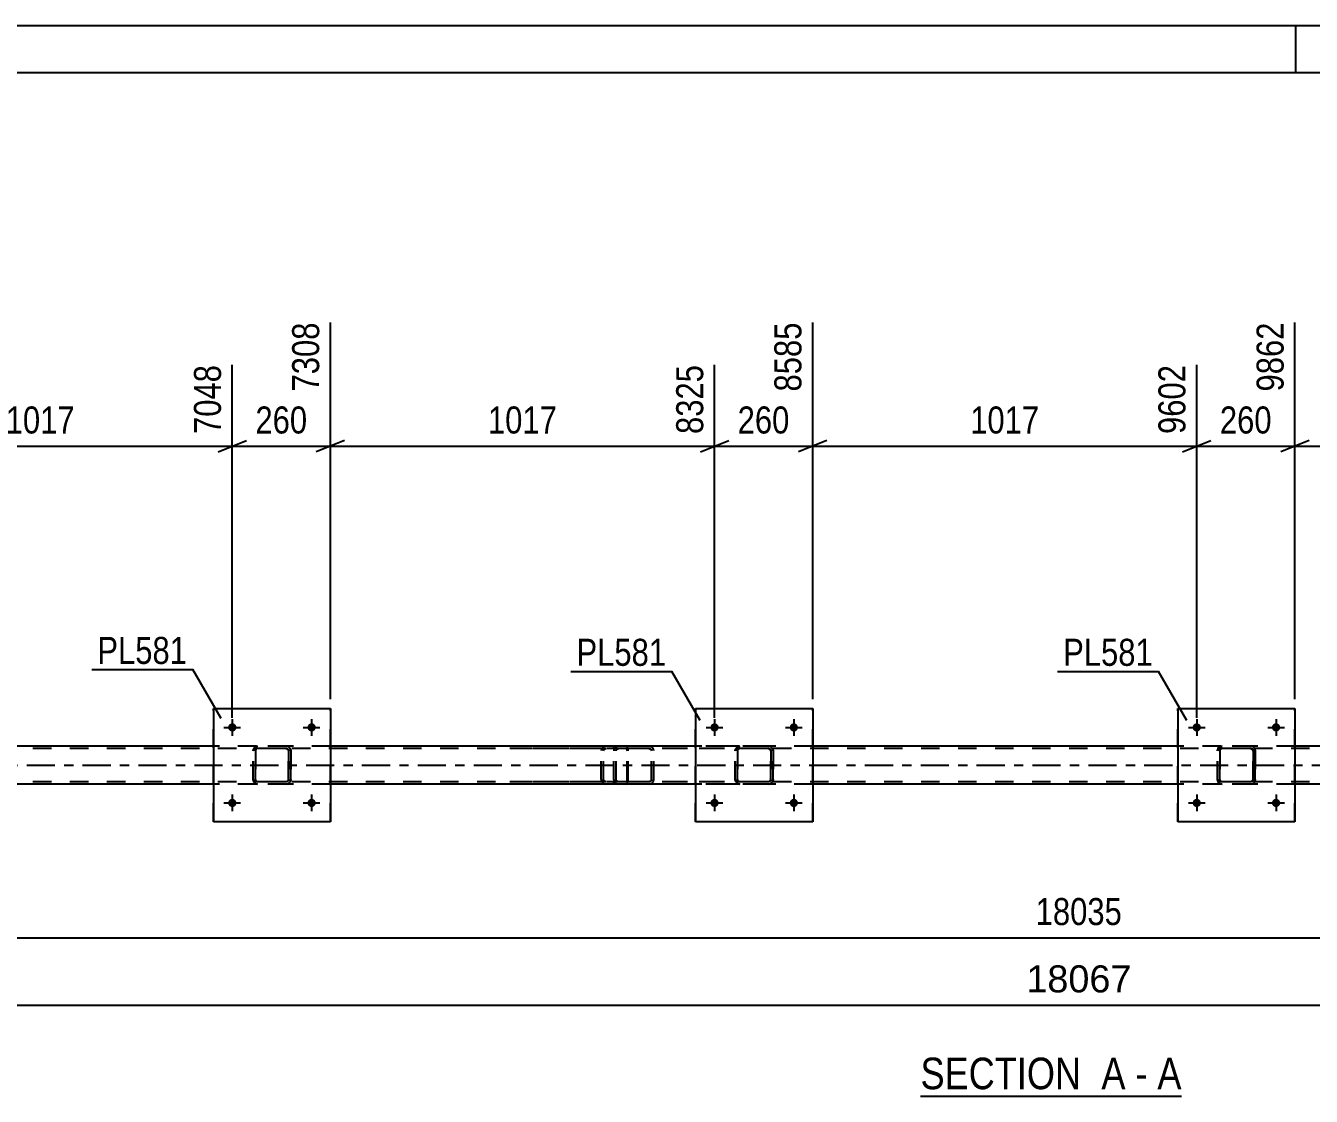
# Model space of a CAD drawing. Header units: millimetres. Extents: x -94 to 747, y -294 to 300.
# Drawn here: x 192.7 to 328.8, y 186.5 to 299.9 of the extents above; entities that cross this region are included whole.
import ezdxf

# ---------------------------------------------------------------- set-up
doc = ezdxf.new("R2010")
doc.units = ezdxf.units.MM
doc.linetypes.add('DXK_LINE_DOT2', pattern=[3.9198, 1.9599, -1.9599])
doc.linetypes.add('DXK_LINE_DOT3', pattern=[5.9187, 2.979, -0.9799, 0.9799, -0.9799])
doc.styles.add('Arial', font='ARIAL.TTF', dxfattribs={"height": 0.2})
doc.styles.add('Arial Narrow', font='ARIALN.TTF', dxfattribs={"height": 0.2})

# ---------------------------------------------------------------- blocks, each defined once
blk = doc.blocks.new('Unknown-200058970-1133')
at = {"color": 5, "linetype": 'Continuous'}
for p, q in [((747.21, 299.87), (-93.79, 299.87)), ((327.21, 294.87), (327.21, 299.87)), ((742.21, 294.87), (-88.79, 294.87))]:
    blk.add_line(p, q, dxfattribs=at)
blk = doc.blocks.new('Unknown-200058970-11 - 3242')
at = {"color": 6, "linetype": 'Continuous'}
blk.add_line((287.45, 186.51), (315.1, 186.51), dxfattribs=at)
at = {"color": 0, "linetype": 'Continuous'}
for points in [[(305.56, 187.26), (305.56, 190.76), (287.45, 190.76), (287.45, 187.26)], [(309.17, 187.26), (309.17, 190.76), (306.61, 190.76), (306.61, 187.26)], [(311.49, 187.26), (311.49, 190.76), (310.22, 190.76), (310.22, 187.26)], [(315.1, 187.26), (315.1, 190.76), (312.54, 190.76), (312.54, 187.26)]]:
    blk.add_wipeout(points, dxfattribs=at)
at = {"color": 7, "linetype": 'Continuous', "style": 'Arial Narrow'}
for s, p in [('SECTION ', (287.45, 187.26)), ('A', (306.61, 187.26)), ('A', (312.54, 187.26)), ('-', (310.22, 187.26))]:
    blk.add_text(s, height=3.34, dxfattribs=at).set_placement(p)
blk = doc.blocks.new('Bolt-200058970-3303 - 3242')
at = {"linetype": 'Continuous'}
for points in [[(317.15, 225.57, -1), (316.27, 225.57, -1)], [(325.55, 225.57, -1), (324.67, 225.57, -1)]]:
    blk.add_hatch(color=1, dxfattribs=at).paths.add_polyline_path(points)
at = {"color": 1, "linetype": 'Continuous'}
for p, q in [((316.71, 226.45), (316.71, 224.69)), ((325.11, 226.45), (325.11, 224.69)), ((315.83, 225.57), (317.59, 225.57)), ((324.23, 225.57), (325.99, 225.57))]:
    blk.add_line(p, q, dxfattribs=at)
blk = doc.blocks.new('Part-200058970-3387 - 3242')
at = {"color": 7, "linetype": 'DXK_LINE_DOT2'}
for p, q in [((217.04, 223.54), (217.23, 223.57)), ((217.23, 223.57), (217.04, 223.54)), ((217.23, 223.33), (217.13, 223.31)), ((220.27, 223.57), (217.23, 223.57)), ((220.27, 223.33), (217.23, 223.33)), ((220.27, 223.57), (220.45, 223.54)), ((220.45, 223.54), (220.27, 223.57)), ((220.27, 223.33), (220.36, 223.31)), ((216.75, 223.09), (216.78, 223.28)), ((216.78, 223.28), (216.75, 223.09)), ((216.75, 220.05), (216.75, 223.09)), ((216.75, 223.09), (216.75, 223.09)), ((216.75, 220.05), (216.75, 223.09)), ((216.99, 223.09), (217, 223.18)), ((217, 223.18), (216.99, 223.09)), ((216.99, 220.05), (216.99, 223.09)), ((216.99, 223.09), (216.99, 223.09)), ((216.99, 223.09), (216.99, 220.05)), ((217, 223.18), (217.06, 223.26)), ((217.06, 223.26), (217, 223.18)), ((217.06, 223.26), (217.13, 223.31)), ((217.13, 223.31), (217.06, 223.26)), ((220.36, 223.31), (220.44, 223.26)), ((220.44, 223.26), (220.36, 223.31)), ((220.44, 223.26), (220.49, 223.18)), ((220.49, 223.18), (220.44, 223.26)), ((220.49, 223.18), (220.51, 223.09)), ((220.51, 223.09), (220.49, 223.18)), ((220.51, 220.05), (220.51, 223.09)), ((220.51, 223.09), (220.51, 223.09)), ((220.51, 223.09), (220.51, 220.05)), ((220.71, 223.28), (220.75, 223.09)), ((220.75, 223.09), (220.71, 223.28)), ((220.75, 220.05), (220.75, 223.09)), ((220.75, 223.09), (220.75, 223.09)), ((220.75, 223.09), (220.75, 220.05)), ((216.75, 220.05), (216.75, 220.05)), ((216.78, 219.87), (216.75, 220.05)), ((216.75, 220.05), (216.78, 219.87)), ((216.99, 220.05), (216.99, 220.05)), ((217, 219.96), (216.99, 220.05)), ((216.99, 220.05), (217, 219.96)), ((217.06, 219.88), (217, 219.96)), ((217, 219.96), (217.06, 219.88)), ((217.23, 219.57), (217.04, 219.61)), ((217.04, 219.61), (217.23, 219.57)), ((217.13, 219.83), (217.06, 219.88)), ((217.06, 219.88), (217.13, 219.83)), ((217.23, 219.81), (217.13, 219.83)), ((220.27, 219.81), (217.23, 219.81)), ((220.27, 219.57), (217.23, 219.57)), ((220.36, 219.83), (220.27, 219.81)), ((220.45, 219.61), (220.27, 219.57)), ((220.27, 219.57), (220.45, 219.61)), ((220.44, 219.88), (220.36, 219.83)), ((220.36, 219.83), (220.44, 219.88)), ((220.49, 219.96), (220.44, 219.88)), ((220.44, 219.88), (220.49, 219.96)), ((220.51, 220.05), (220.49, 219.96)), ((220.49, 219.96), (220.51, 220.05)), ((220.51, 220.05), (220.51, 220.05)), ((220.75, 220.05), (220.71, 219.87)), ((220.71, 219.87), (220.75, 220.05)), ((220.75, 220.05), (220.75, 220.05))]:
    blk.add_line(p, q, dxfattribs=at)
at = {"color": 7, "linetype": 'DXK_LINE_DOT3'}
blk.add_line((218.75, 221.57), (218.75, 221.57), dxfattribs=at)
at = {"color": 7, "linetype": 'DXK_LINE_DOT2'}
for centre, start, end in [((217.23, 223.09), 112.5, 157.5), ((217.23, 223.09), 112.5, 157.5), ((220.27, 223.09), 22.5, 67.5), ((220.27, 223.09), 22.5, 67.5), ((217.23, 220.05), 202.5, 247.5), ((217.23, 220.05), 202.5, 247.5), ((220.27, 220.05), 292.5, 337.5), ((220.27, 220.05), 292.5, 337.5)]:
    blk.add_arc(centre, 0.48, start, end, dxfattribs=at)
blk = doc.blocks.new('Part-200058970-3339 - 3242')
at = {"color": 7, "linetype": 'DXK_LINE_DOT2'}
for p, q in [((268.12, 223.54), (268.31, 223.57)), ((268.31, 223.57), (268.12, 223.54)), ((268.31, 223.33), (268.21, 223.31)), ((271.35, 223.57), (268.31, 223.57)), ((271.35, 223.33), (268.31, 223.33)), ((271.35, 223.57), (271.53, 223.54)), ((271.53, 223.54), (271.35, 223.57)), ((271.35, 223.33), (271.44, 223.31)), ((267.83, 223.09), (267.86, 223.28)), ((267.86, 223.28), (267.83, 223.09)), ((267.83, 220.05), (267.83, 223.09)), ((267.83, 223.09), (267.83, 223.09)), ((267.83, 220.05), (267.83, 223.09)), ((268.07, 223.09), (268.08, 223.18)), ((268.08, 223.18), (268.07, 223.09)), ((268.07, 220.05), (268.07, 223.09)), ((268.07, 223.09), (268.07, 223.09)), ((268.07, 223.09), (268.07, 220.05)), ((268.08, 223.18), (268.14, 223.26)), ((268.14, 223.26), (268.08, 223.18)), ((268.14, 223.26), (268.21, 223.31)), ((268.21, 223.31), (268.14, 223.26)), ((271.44, 223.31), (271.52, 223.26)), ((271.52, 223.26), (271.44, 223.31)), ((271.52, 223.26), (271.57, 223.18)), ((271.57, 223.18), (271.52, 223.26)), ((271.57, 223.18), (271.59, 223.09)), ((271.59, 223.09), (271.57, 223.18)), ((271.59, 220.05), (271.59, 223.09)), ((271.59, 223.09), (271.59, 223.09)), ((271.59, 223.09), (271.59, 220.05)), ((271.79, 223.28), (271.83, 223.09)), ((271.83, 223.09), (271.79, 223.28)), ((271.83, 220.05), (271.83, 223.09)), ((271.83, 223.09), (271.83, 223.09)), ((271.83, 223.09), (271.83, 220.05)), ((267.83, 220.05), (267.83, 220.05)), ((267.86, 219.87), (267.83, 220.05)), ((267.83, 220.05), (267.86, 219.87)), ((268.07, 220.05), (268.07, 220.05)), ((268.08, 219.96), (268.07, 220.05)), ((268.07, 220.05), (268.08, 219.96)), ((268.14, 219.88), (268.08, 219.96)), ((268.08, 219.96), (268.14, 219.88)), ((268.31, 219.57), (268.12, 219.61)), ((268.12, 219.61), (268.31, 219.57)), ((268.21, 219.83), (268.14, 219.88)), ((268.14, 219.88), (268.21, 219.83)), ((268.31, 219.81), (268.21, 219.83)), ((271.35, 219.81), (268.31, 219.81)), ((271.35, 219.57), (268.31, 219.57)), ((271.44, 219.83), (271.35, 219.81)), ((271.53, 219.61), (271.35, 219.57)), ((271.35, 219.57), (271.53, 219.61)), ((271.52, 219.88), (271.44, 219.83)), ((271.44, 219.83), (271.52, 219.88)), ((271.57, 219.96), (271.52, 219.88)), ((271.52, 219.88), (271.57, 219.96)), ((271.59, 220.05), (271.57, 219.96)), ((271.57, 219.96), (271.59, 220.05)), ((271.59, 220.05), (271.59, 220.05)), ((271.83, 220.05), (271.79, 219.87)), ((271.79, 219.87), (271.83, 220.05)), ((271.83, 220.05), (271.83, 220.05))]:
    blk.add_line(p, q, dxfattribs=at)
at = {"color": 7, "linetype": 'DXK_LINE_DOT3'}
blk.add_line((269.83, 221.57), (269.83, 221.57), dxfattribs=at)
at = {"color": 7, "linetype": 'DXK_LINE_DOT2'}
for centre, start, end in [((268.31, 223.09), 112.5, 157.5), ((268.31, 223.09), 112.5, 157.5), ((271.35, 223.09), 22.5, 67.5), ((271.35, 223.09), 22.5, 67.5), ((268.31, 220.05), 202.5, 247.5), ((268.31, 220.05), 202.5, 247.5), ((271.35, 220.05), 292.5, 337.5), ((271.35, 220.05), 292.5, 337.5)]:
    blk.add_arc(centre, 0.48, start, end, dxfattribs=at)
blk = doc.blocks.new('Part-200058970-3412 - 3242')
at = {"color": 2, "linetype": 'Continuous'}
for p, q in [((314.71, 227.57), (314.71, 215.57)), ((314.71, 227.57), (327.11, 227.57)), ((327.11, 227.57), (327.11, 215.57)), ((327.11, 215.57), (314.71, 215.57))]:
    blk.add_line(p, q, dxfattribs=at)
at = {"color": 7, "linetype": 'DXK_LINE_DOT2'}
for p, q in [((314.71, 215.57), (314.71, 227.57)), ((327.11, 215.57), (327.11, 227.57))]:
    blk.add_line(p, q, dxfattribs=at)
blk = doc.blocks.new('Bolt-200058970-3300 - 3242')
at = {"linetype": 'Continuous'}
for points in [[(266.07, 217.57, -1), (265.19, 217.57, -1)], [(274.47, 217.57, -1), (273.59, 217.57, -1)]]:
    blk.add_hatch(color=1, dxfattribs=at).paths.add_polyline_path(points)
at = {"color": 1, "linetype": 'Continuous'}
for p, q in [((265.63, 218.45), (265.63, 216.69)), ((274.03, 218.45), (274.03, 216.69)), ((264.75, 217.57), (266.51, 217.57)), ((273.15, 217.57), (274.91, 217.57))]:
    blk.add_line(p, q, dxfattribs=at)
blk = doc.blocks.new('Bolt-200058970-3301 - 3242')
at = {"linetype": 'Continuous'}
for points in [[(266.07, 225.57, -1), (265.19, 225.57, -1)], [(274.47, 225.57, -1), (273.59, 225.57, -1)]]:
    blk.add_hatch(color=1, dxfattribs=at).paths.add_polyline_path(points)
at = {"color": 1, "linetype": 'Continuous'}
for p, q in [((265.63, 226.45), (265.63, 224.69)), ((274.03, 226.45), (274.03, 224.69)), ((264.75, 225.57), (266.51, 225.57)), ((273.15, 225.57), (274.91, 225.57))]:
    blk.add_line(p, q, dxfattribs=at)
blk = doc.blocks.new('Bolt-200058970-3302 - 3242')
at = {"linetype": 'Continuous'}
for points in [[(317.15, 217.57, -1), (316.27, 217.57, -1)], [(325.55, 217.57, -1), (324.67, 217.57, -1)]]:
    blk.add_hatch(color=1, dxfattribs=at).paths.add_polyline_path(points)
at = {"color": 1, "linetype": 'Continuous'}
for p, q in [((316.71, 218.45), (316.71, 216.69)), ((325.11, 218.45), (325.11, 216.69)), ((315.83, 217.57), (317.59, 217.57)), ((324.23, 217.57), (325.99, 217.57))]:
    blk.add_line(p, q, dxfattribs=at)
blk = doc.blocks.new('Bolt-200058970-3330 - 3242')
at = {"linetype": 'Continuous'}
for points in [[(214.99, 217.57, -1), (214.11, 217.57, -1)], [(223.39, 217.57, -1), (222.51, 217.57, -1)]]:
    blk.add_hatch(color=1, dxfattribs=at).paths.add_polyline_path(points)
at = {"color": 1, "linetype": 'Continuous'}
for p, q in [((214.55, 218.45), (214.55, 216.69)), ((222.95, 218.45), (222.95, 216.69)), ((213.67, 217.57), (215.43, 217.57)), ((222.07, 217.57), (223.83, 217.57))]:
    blk.add_line(p, q, dxfattribs=at)
blk = doc.blocks.new('Bolt-200058970-3331 - 3242')
at = {"linetype": 'Continuous'}
for points in [[(214.99, 225.57, -1), (214.11, 225.57, -1)], [(223.39, 225.57, -1), (222.51, 225.57, -1)]]:
    blk.add_hatch(color=1, dxfattribs=at).paths.add_polyline_path(points)
at = {"color": 1, "linetype": 'Continuous'}
for p, q in [((214.55, 226.45), (214.55, 224.69)), ((222.95, 226.45), (222.95, 224.69)), ((213.67, 225.57), (215.43, 225.57)), ((222.07, 225.57), (223.83, 225.57))]:
    blk.add_line(p, q, dxfattribs=at)
blk = doc.blocks.new('Part-200058970-3336 - 3242')
at = {"color": 2, "linetype": 'Continuous'}
for p, q in [((212.55, 227.57), (212.55, 215.57)), ((212.55, 227.57), (224.95, 227.57)), ((224.95, 227.57), (224.95, 215.57)), ((224.95, 215.57), (212.55, 215.57))]:
    blk.add_line(p, q, dxfattribs=at)
at = {"color": 7, "linetype": 'DXK_LINE_DOT2'}
for p, q in [((212.55, 215.57), (212.55, 227.57)), ((224.95, 215.57), (224.95, 227.57))]:
    blk.add_line(p, q, dxfattribs=at)
blk = doc.blocks.new('Part-200058970-3344 - 3242')
at = {"color": 2, "linetype": 'Continuous'}
for p, q in [((263.63, 227.57), (263.63, 215.57)), ((263.63, 227.57), (276.03, 227.57)), ((276.03, 227.57), (276.03, 215.57)), ((276.03, 215.57), (263.63, 215.57))]:
    blk.add_line(p, q, dxfattribs=at)
at = {"color": 7, "linetype": 'DXK_LINE_DOT2'}
for p, q in [((263.63, 215.57), (263.63, 227.57)), ((276.03, 215.57), (276.03, 227.57))]:
    blk.add_line(p, q, dxfattribs=at)
blk = doc.blocks.new('Part-200058970-3347 - 3242')
at = {"color": 7, "linetype": 'DXK_LINE_DOT2'}
for p, q in [((319.2, 223.54), (319.39, 223.57)), ((319.39, 223.57), (319.2, 223.54)), ((319.39, 223.33), (319.3, 223.31)), ((322.43, 223.57), (319.39, 223.57)), ((322.43, 223.33), (319.39, 223.33)), ((322.43, 223.57), (322.61, 223.54)), ((322.61, 223.54), (322.43, 223.57)), ((322.43, 223.33), (322.52, 223.31)), ((318.91, 223.09), (318.94, 223.28)), ((318.94, 223.28), (318.91, 223.09)), ((318.91, 220.05), (318.91, 223.09)), ((318.91, 223.09), (318.91, 223.09)), ((318.91, 220.05), (318.91, 223.09)), ((319.15, 223.09), (319.17, 223.18)), ((319.17, 223.18), (319.15, 223.09)), ((319.15, 220.05), (319.15, 223.09)), ((319.15, 223.09), (319.15, 223.09)), ((319.15, 223.09), (319.15, 220.05)), ((319.17, 223.18), (319.22, 223.26)), ((319.22, 223.26), (319.17, 223.18)), ((319.22, 223.26), (319.3, 223.31)), ((319.3, 223.31), (319.22, 223.26)), ((322.52, 223.31), (322.6, 223.26)), ((322.6, 223.26), (322.52, 223.31)), ((322.6, 223.26), (322.65, 223.18)), ((322.65, 223.18), (322.6, 223.26)), ((322.65, 223.18), (322.67, 223.09)), ((322.67, 223.09), (322.65, 223.18)), ((322.67, 220.05), (322.67, 223.09)), ((322.67, 223.09), (322.67, 223.09)), ((322.67, 223.09), (322.67, 220.05)), ((322.87, 223.28), (322.91, 223.09)), ((322.91, 223.09), (322.87, 223.28)), ((322.91, 220.05), (322.91, 223.09)), ((322.91, 223.09), (322.91, 223.09)), ((322.91, 223.09), (322.91, 220.05)), ((318.91, 220.05), (318.91, 220.05)), ((318.94, 219.87), (318.91, 220.05)), ((318.91, 220.05), (318.94, 219.87)), ((319.15, 220.05), (319.15, 220.05)), ((319.17, 219.96), (319.15, 220.05)), ((319.15, 220.05), (319.17, 219.96)), ((319.22, 219.88), (319.17, 219.96)), ((319.17, 219.96), (319.22, 219.88)), ((319.39, 219.57), (319.2, 219.61)), ((319.2, 219.61), (319.39, 219.57)), ((319.3, 219.83), (319.22, 219.88)), ((319.22, 219.88), (319.3, 219.83)), ((319.39, 219.81), (319.3, 219.83)), ((322.43, 219.81), (319.39, 219.81)), ((322.43, 219.57), (319.39, 219.57)), ((322.52, 219.83), (322.43, 219.81)), ((322.61, 219.61), (322.43, 219.57)), ((322.43, 219.57), (322.61, 219.61)), ((322.6, 219.88), (322.52, 219.83)), ((322.52, 219.83), (322.6, 219.88)), ((322.65, 219.96), (322.6, 219.88)), ((322.6, 219.88), (322.65, 219.96)), ((322.67, 220.05), (322.65, 219.96)), ((322.65, 219.96), (322.67, 220.05)), ((322.67, 220.05), (322.67, 220.05)), ((322.91, 220.05), (322.87, 219.87)), ((322.87, 219.87), (322.91, 220.05)), ((322.91, 220.05), (322.91, 220.05))]:
    blk.add_line(p, q, dxfattribs=at)
at = {"color": 7, "linetype": 'DXK_LINE_DOT3'}
blk.add_line((320.91, 221.57), (320.91, 221.57), dxfattribs=at)
at = {"color": 7, "linetype": 'DXK_LINE_DOT2'}
for centre, start, end in [((319.39, 223.09), 112.5, 157.5), ((319.39, 223.09), 112.5, 157.5), ((322.43, 223.09), 22.5, 67.5), ((322.43, 223.09), 22.5, 67.5), ((319.39, 220.05), 202.5, 247.5), ((319.39, 220.05), 202.5, 247.5), ((322.43, 220.05), 292.5, 337.5), ((322.43, 220.05), 292.5, 337.5)]:
    blk.add_arc(centre, 0.48, start, end, dxfattribs=at)
blk = doc.blocks.new('Part-200058970-3372 - 3242')
at = {"color": 7, "linetype": 'DXK_LINE_DOT2'}
for p, q in [((654.01, 223.33), (-8.46, 223.33)), ((224.95, 223.57), (212.55, 223.57)), ((276.03, 223.57), (263.63, 223.57)), ((327.11, 223.57), (314.71, 223.57)), ((654.01, 219.81), (-8.46, 219.81)), ((224.95, 219.57), (212.55, 219.57)), ((276.03, 219.57), (263.63, 219.57)), ((327.11, 219.57), (314.71, 219.57))]:
    blk.add_line(p, q, dxfattribs=at)
at = {"color": 2, "linetype": 'Continuous'}
for p, q in [((212.55, 223.57), (173.87, 223.57)), ((263.63, 223.57), (224.95, 223.57)), ((314.71, 223.57), (276.03, 223.57)), ((365.79, 223.57), (327.11, 223.57)), ((212.55, 219.57), (173.87, 219.57)), ((263.63, 219.57), (224.95, 219.57)), ((314.71, 219.57), (276.03, 219.57)), ((365.79, 219.57), (327.11, 219.57))]:
    blk.add_line(p, q, dxfattribs=at)
at = {"color": 7, "linetype": 'DXK_LINE_DOT3'}
blk.add_line((-8.46, 221.57), (654.01, 221.57), dxfattribs=at)
blk = doc.blocks.new('Part-200058970-3485 - 3242')
at = {"color": 7, "linetype": 'DXK_LINE_DOT2'}
for p, q in [((256.22, 223.57), (243.94, 223.57)), ((256.22, 223.33), (243.94, 223.33)), ((254.13, 223.57), (253.94, 223.54)), ((254.03, 223.31), (254.13, 223.33)), ((254.95, 223.33), (254.95, 223.57)), ((256.33, 223.54), (256.22, 223.57)), ((256.22, 223.33), (256.27, 223.31)), ((256.41, 223.43), (256.33, 223.54)), ((256.47, 223.28), (256.41, 223.43)), ((253.66, 223.26), (253.63, 223.09)), ((253.63, 220.05), (253.63, 223.09)), ((253.67, 223.28), (253.66, 223.26)), ((253.88, 223.09), (253.9, 223.18)), ((253.88, 220.05), (253.88, 223.09)), ((253.9, 223.18), (253.95, 223.26)), ((253.95, 223.26), (254.03, 223.31)), ((256.27, 223.31), (256.32, 223.26)), ((256.32, 223.26), (256.35, 223.18)), ((256.35, 223.18), (256.36, 223.09)), ((256.36, 220.05), (256.36, 223.09)), ((256.49, 223.09), (256.47, 223.28)), ((256.49, 220.05), (256.49, 223.09)), ((256.22, 219.81), (243.94, 219.81)), ((256.22, 219.57), (243.94, 219.57)), ((253.63, 220.05), (253.67, 219.87)), ((253.9, 219.96), (253.88, 220.05)), ((253.95, 219.88), (253.9, 219.96)), ((253.94, 219.61), (254.13, 219.57)), ((254.03, 219.83), (253.95, 219.88)), ((254.13, 219.81), (254.03, 219.83)), ((254.95, 219.57), (254.95, 219.81)), ((256.27, 219.83), (256.22, 219.81)), ((256.22, 219.57), (256.33, 219.61)), ((256.32, 219.88), (256.27, 219.83)), ((256.35, 219.96), (256.32, 219.88)), ((256.33, 219.61), (256.41, 219.71)), ((256.36, 220.05), (256.35, 219.96)), ((256.41, 219.71), (256.47, 219.87)), ((256.47, 219.87), (256.49, 220.05))]:
    blk.add_line(p, q, dxfattribs=at)
for centre, start, end in [((254.12, 223.08), 111.1941, 156.1506), ((254.12, 220.07), 203.8494, 248.8059)]:
    blk.add_arc(centre, 0.492, start, end, dxfattribs=at)
blk = doc.blocks.new('Part-200058970-3487 - 3242')
at = {"color": 7, "linetype": 'DXK_LINE_DOT2'}
for p, q in [((255.46, 223.57), (255.26, 223.54)), ((255.36, 223.31), (255.46, 223.33)), ((270.59, 223.57), (255.46, 223.57)), ((270.59, 223.33), (255.46, 223.33)), ((258.89, 223.54), (258.69, 223.57)), ((258.69, 223.33), (258.79, 223.31)), ((254.98, 223.26), (254.95, 223.09)), ((254.95, 220.05), (254.95, 223.09)), ((254.99, 223.28), (254.98, 223.26)), ((255.2, 223.09), (255.22, 223.18)), ((255.2, 220.05), (255.2, 223.09)), ((255.22, 223.18), (255.28, 223.26)), ((255.28, 223.26), (255.36, 223.31)), ((258.79, 223.31), (258.87, 223.26)), ((258.87, 223.26), (258.93, 223.18)), ((258.93, 223.18), (258.95, 223.09)), ((258.95, 220.05), (258.95, 223.09)), ((259.17, 223.26), (259.16, 223.28)), ((259.2, 223.09), (259.17, 223.26)), ((259.2, 220.05), (259.2, 223.09)), ((254.95, 220.05), (254.99, 219.87)), ((255.22, 219.96), (255.2, 220.05)), ((255.28, 219.88), (255.22, 219.96)), ((255.26, 219.61), (255.46, 219.57)), ((255.36, 219.83), (255.28, 219.88)), ((255.46, 219.81), (255.36, 219.83)), ((270.59, 219.81), (255.46, 219.81)), ((270.59, 219.57), (255.46, 219.57)), ((258.79, 219.83), (258.69, 219.81)), ((258.69, 219.57), (258.89, 219.61)), ((258.87, 219.88), (258.79, 219.83)), ((258.93, 219.96), (258.87, 219.88)), ((258.95, 220.05), (258.93, 219.96)), ((259.16, 219.87), (259.2, 220.05))]:
    blk.add_line(p, q, dxfattribs=at)
for centre, start, end in [((255.44, 223.07), 110.7583, 155.68), ((258.71, 223.07), 24.32, 69.2417), ((255.44, 220.07), 204.32, 249.2417), ((258.71, 220.07), 290.7583, 335.68)]:
    blk.add_arc(centre, 0.496, start, end, dxfattribs=at)
blk = doc.blocks.new('StraightDimension-200058970-30542 - 3242')
at = {"color": 7, "linetype": 'Continuous'}
for p, q in [((224.95, 228.57), (224.95, 268.46)), ((214.55, 226.57), (214.55, 263.96)), ((213.05, 254.74), (216.05, 255.94)), ((214.55, 255.34), (224.95, 255.34)), ((226.45, 255.94), (223.45, 254.74))]:
    blk.add_line(p, q, dxfattribs=at)
at = {"color": 0}
blk.add_wipeout([(223.09, 256.09), (223.09, 260.29), (216.4, 260.29), (216.4, 256.09)], dxfattribs=at)
at = {"color": 3, "style": 'Arial Narrow'}
blk.add_text('260', height=2.863, dxfattribs=at).set_placement((217, 256.69))
at = {"color": 0, "linetype": 'Continuous'}
blk.add_wipeout([(224.35, 269.06), (220.15, 269.06), (220.15, 260.54), (224.35, 260.54)], dxfattribs=at)
at = {"color": 3, "linetype": 'Continuous', "style": 'Arial Narrow'}
blk.add_text('7308', height=2.863, rotation=90.0002, dxfattribs=at).set_placement((223.75, 261.14))
blk = doc.blocks.new('StraightDimension-200058970-3855 - 3242')
at = {"color": 7, "linetype": 'Continuous'}
blk.add_line((-46.22, 196.16), (654.65, 196.16), dxfattribs=at)
at = {"color": 0}
blk.add_wipeout([(310.38, 196.91), (310.38, 201.11), (298.06, 201.11), (298.06, 196.91)], dxfattribs=at)
at = {"color": 3, "style": 'Arial'}
blk.add_text('18067', height=2.865, dxfattribs=at).set_placement((298.66, 197.51))
blk = doc.blocks.new('StraightDimension-200058970-30537 - 3242')
at = {"color": 7, "linetype": 'Continuous'}
for p, q in [((327.11, 228.57), (327.11, 268.46)), ((367.79, 226.57), (367.79, 265.78)), ((328.61, 255.94), (325.61, 254.74)), ((327.11, 255.34), (367.79, 255.34)), ((366.29, 254.74), (369.29, 255.94))]:
    blk.add_line(p, q, dxfattribs=at)
at = {"color": 0}
blk.add_wipeout([(351.7, 256.09), (351.7, 260.29), (343.19, 260.29), (343.19, 256.09)], dxfattribs=at)
at = {"color": 3, "style": 'Arial Narrow'}
blk.add_text('1017', height=2.863, dxfattribs=at).set_placement((343.79, 256.69))
at = {"color": 0, "linetype": 'Continuous'}
blk.add_wipeout([(367.19, 266.38), (362.99, 266.38), (362.99, 256.04), (367.19, 256.04)], dxfattribs=at)
at = {"color": 3, "linetype": 'Continuous', "style": 'Arial Narrow'}
blk.add_text('10879', height=2.863, rotation=90.0002, dxfattribs=at).set_placement((366.59, 256.64))
blk = doc.blocks.new('StraightDimension-200058970-3966 - 3242')
at = {"color": 7, "linetype": 'Continuous'}
blk.add_line((-45.58, 203.29), (654.01, 203.29), dxfattribs=at)
at = {"color": 0}
blk.add_wipeout([(309.39, 204.04), (309.39, 208.24), (299.05, 208.24), (299.05, 204.04)], dxfattribs=at)
at = {"color": 3, "style": 'Arial Narrow'}
blk.add_text('18035', height=2.863, dxfattribs=at).set_placement((299.65, 204.64))
blk = doc.blocks.new('StraightDimension-200058970-30538 - 3242')
at = {"color": 7, "linetype": 'Continuous'}
for p, q in [((327.11, 228.57), (327.11, 268.46)), ((316.71, 226.57), (316.71, 263.96)), ((315.21, 254.74), (318.21, 255.94)), ((316.71, 255.34), (327.11, 255.34)), ((328.61, 255.94), (325.61, 254.74))]:
    blk.add_line(p, q, dxfattribs=at)
at = {"color": 0}
blk.add_wipeout([(325.25, 256.09), (325.25, 260.29), (318.56, 260.29), (318.56, 256.09)], dxfattribs=at)
at = {"color": 3, "style": 'Arial Narrow'}
blk.add_text('260', height=2.863, dxfattribs=at).set_placement((319.16, 256.69))
at = {"color": 0, "linetype": 'Continuous'}
blk.add_wipeout([(326.51, 269.06), (322.31, 269.06), (322.31, 260.54), (326.51, 260.54)], dxfattribs=at)
at = {"color": 3, "linetype": 'Continuous', "style": 'Arial Narrow'}
blk.add_text('9862', height=2.863, rotation=90.0002, dxfattribs=at).set_placement((325.91, 261.14))
blk = doc.blocks.new('StraightDimension-200058970-30539 - 3242')
at = {"color": 7, "linetype": 'Continuous'}
for p, q in [((276.03, 228.57), (276.03, 268.46)), ((316.71, 226.57), (316.71, 263.96)), ((277.53, 255.94), (274.53, 254.74)), ((276.03, 255.34), (316.71, 255.34)), ((315.21, 254.74), (318.21, 255.94))]:
    blk.add_line(p, q, dxfattribs=at)
at = {"color": 0}
blk.add_wipeout([(300.62, 256.09), (300.62, 260.29), (292.11, 260.29), (292.11, 256.09)], dxfattribs=at)
at = {"color": 3, "style": 'Arial Narrow'}
blk.add_text('1017', height=2.863, dxfattribs=at).set_placement((292.71, 256.69))
at = {"color": 0, "linetype": 'Continuous'}
blk.add_wipeout([(316.11, 264.56), (311.91, 264.56), (311.91, 256.04), (316.11, 256.04)], dxfattribs=at)
at = {"color": 3, "linetype": 'Continuous', "style": 'Arial Narrow'}
blk.add_text('9602', height=2.863, rotation=90.0002, dxfattribs=at).set_placement((315.51, 256.64))
blk = doc.blocks.new('StraightDimension-200058970-30540 - 3242')
at = {"color": 7, "linetype": 'Continuous'}
for p, q in [((276.03, 228.57), (276.03, 268.46)), ((265.63, 226.57), (265.63, 263.96)), ((264.13, 254.74), (267.13, 255.94)), ((265.63, 255.34), (276.03, 255.34)), ((277.53, 255.94), (274.53, 254.74))]:
    blk.add_line(p, q, dxfattribs=at)
at = {"color": 0}
blk.add_wipeout([(274.17, 256.09), (274.17, 260.29), (267.48, 260.29), (267.48, 256.09)], dxfattribs=at)
at = {"color": 3, "style": 'Arial Narrow'}
blk.add_text('260', height=2.863, dxfattribs=at).set_placement((268.08, 256.69))
at = {"color": 0, "linetype": 'Continuous'}
blk.add_wipeout([(275.43, 269.06), (271.23, 269.06), (271.23, 260.54), (275.43, 260.54)], dxfattribs=at)
at = {"color": 3, "linetype": 'Continuous', "style": 'Arial Narrow'}
blk.add_text('8585', height=2.863, rotation=90.0002, dxfattribs=at).set_placement((274.83, 261.14))
blk = doc.blocks.new('StraightDimension-200058970-30541 - 3242')
at = {"color": 7, "linetype": 'Continuous'}
for p, q in [((224.95, 228.57), (224.95, 268.46)), ((265.63, 226.57), (265.63, 263.96)), ((226.45, 255.94), (223.45, 254.74)), ((224.95, 255.34), (265.63, 255.34)), ((264.13, 254.74), (267.13, 255.94))]:
    blk.add_line(p, q, dxfattribs=at)
at = {"color": 0}
blk.add_wipeout([(249.54, 256.09), (249.54, 260.29), (241.03, 260.29), (241.03, 256.09)], dxfattribs=at)
at = {"color": 3, "style": 'Arial Narrow'}
blk.add_text('1017', height=2.863, dxfattribs=at).set_placement((241.63, 256.69))
at = {"color": 0, "linetype": 'Continuous'}
blk.add_wipeout([(265.03, 264.56), (260.83, 264.56), (260.83, 256.04), (265.03, 256.04)], dxfattribs=at)
at = {"color": 3, "linetype": 'Continuous', "style": 'Arial Narrow'}
blk.add_text('8325', height=2.863, rotation=90.0002, dxfattribs=at).set_placement((264.43, 256.64))
blk = doc.blocks.new('StraightDimension-200058970-30543 - 3242')
at = {"color": 7, "linetype": 'Continuous'}
for p, q in [((173.87, 226.66), (173.87, 268.46)), ((214.55, 226.57), (214.55, 263.96)), ((175.37, 255.94), (172.37, 254.74)), ((173.87, 255.34), (214.55, 255.34)), ((213.05, 254.74), (216.05, 255.94))]:
    blk.add_line(p, q, dxfattribs=at)
at = {"color": 0}
blk.add_wipeout([(198.46, 256.09), (198.46, 260.29), (189.95, 260.29), (189.95, 256.09)], dxfattribs=at)
at = {"color": 3, "style": 'Arial Narrow'}
blk.add_text('1017', height=2.863, dxfattribs=at).set_placement((190.55, 256.69))
at = {"color": 0, "linetype": 'Continuous'}
blk.add_wipeout([(213.95, 264.56), (209.75, 264.56), (209.75, 256.04), (213.95, 256.04)], dxfattribs=at)
at = {"color": 3, "linetype": 'Continuous', "style": 'Arial Narrow'}
blk.add_text('7048', height=2.863, rotation=90.0002, dxfattribs=at).set_placement((213.35, 256.64))
blk = doc.blocks.new('Mark-200058970-3332 - 3242')
at = {"color": 0}
blk.add_wipeout([(209.76, 232.29), (209.76, 235.29), (200.26, 235.29), (200.26, 232.29)], dxfattribs=at)
blk.add_wipeout([(209.76, 232.29), (209.76, 235.29), (200.26, 235.29), (200.26, 232.29)], dxfattribs=at)
at = {"color": 30, "linetype": 'Continuous'}
for p in [(199.66, 231.69), (213.36, 226.5)]:
    blk.add_line(p, (210.36, 231.69), dxfattribs=at)
at = {"color": 3, "style": 'Arial Narrow'}
blk.add_text('PL581', height=2.863, dxfattribs=at).set_placement((200.26, 232.29))
blk = doc.blocks.new('Mark-200058970-3340 - 3242')
at = {"color": 0}
blk.add_wipeout([(260.51, 232.09), (260.51, 235.09), (251.01, 235.09), (251.01, 232.09)], dxfattribs=at)
blk.add_wipeout([(260.51, 232.09), (260.51, 235.09), (251.01, 235.09), (251.01, 232.09)], dxfattribs=at)
at = {"color": 30, "linetype": 'Continuous'}
for p in [(250.41, 231.49), (264.11, 226.3)]:
    blk.add_line(p, (261.11, 231.49), dxfattribs=at)
at = {"color": 3, "style": 'Arial Narrow'}
blk.add_text('PL581', height=2.863, dxfattribs=at).set_placement((251.01, 232.09))
blk = doc.blocks.new('Mark-200058970-3408 - 3242')
at = {"color": 0}
blk.add_wipeout([(312.06, 232.09), (312.06, 235.09), (302.56, 235.09), (302.56, 232.09)], dxfattribs=at)
blk.add_wipeout([(312.06, 232.09), (312.06, 235.09), (302.56, 235.09), (302.56, 232.09)], dxfattribs=at)
at = {"color": 30, "linetype": 'Continuous'}
for p in [(301.96, 231.49), (315.66, 226.3)]:
    blk.add_line(p, (312.66, 231.49), dxfattribs=at)
at = {"color": 3, "style": 'Arial Narrow'}
blk.add_text('PL581', height=2.863, dxfattribs=at).set_placement((302.56, 232.09))

msp = doc.modelspace()

# ---------------------------------------------------------------- block references
for name in ['Unknown-200058970-1133', 'Part-200058970-3336 - 3242', 'Part-200058970-3344 - 3242', 'Part-200058970-3412 - 3242', 'Bolt-200058970-3331 - 3242', 'Bolt-200058970-3301 - 3242', 'Bolt-200058970-3303 - 3242', 'Part-200058970-3372 - 3242', 'Part-200058970-3387 - 3242', 'Part-200058970-3485 - 3242', 'Part-200058970-3487 - 3242', 'Part-200058970-3339 - 3242', 'Part-200058970-3347 - 3242', 'Bolt-200058970-3330 - 3242', 'Bolt-200058970-3300 - 3242', 'Bolt-200058970-3302 - 3242']:
    msp.add_blockref(name, (0, 0))

# ---------------------------------------------------------------- next in the draw order: block references
for name in ['StraightDimension-200058970-30542 - 3242', 'StraightDimension-200058970-30537 - 3242', 'StraightDimension-200058970-3855 - 3242', 'Unknown-200058970-11 - 3242']:
    msp.add_blockref(name, (0, 0))

# ---------------------------------------------------------------- next in the draw order: block references
for name in ['StraightDimension-200058970-30543 - 3242', 'StraightDimension-200058970-30538 - 3242', 'StraightDimension-200058970-3966 - 3242']:
    msp.add_blockref(name, (0, 0))

# ---------------------------------------------------------------- next in the draw order: block references
for name in ['StraightDimension-200058970-30539 - 3242', 'Mark-200058970-3332 - 3242']:
    msp.add_blockref(name, (0, 0))

# ---------------------------------------------------------------- next in the draw order: block references
for name in ['StraightDimension-200058970-30540 - 3242', 'Mark-200058970-3408 - 3242']:
    msp.add_blockref(name, (0, 0))

# ---------------------------------------------------------------- next in the draw order: block references
msp.add_blockref('StraightDimension-200058970-30541 - 3242', (0, 0))

# ---------------------------------------------------------------- next in the draw order: block references
msp.add_blockref('Mark-200058970-3340 - 3242', (0, 0))

doc.saveas('drawing.dxf')
